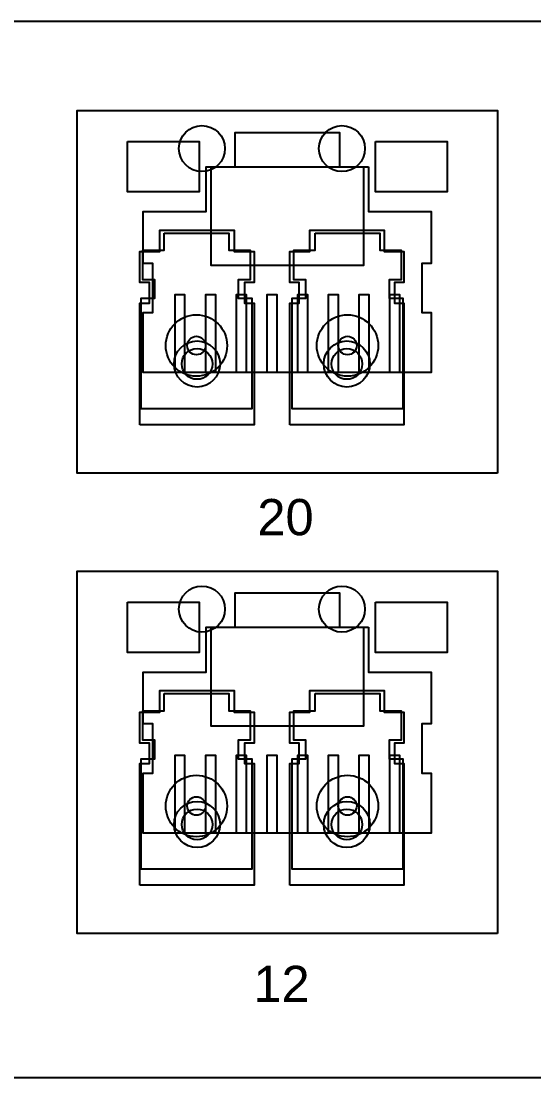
# Model space of a CAD drawing. Extents: x 1.6 to 47.5, y 0.5 to 34.6.
# Drawn here: x 32.598 to 33.434, y 10.649 to 12.369 of the extents above; entities that cross this region are included whole.
import ezdxf

# ---------------------------------------------------------------- set-up
doc = ezdxf.new("R2010")
doc.units = 0
doc.header["$MEASUREMENT"] = 0
for name, color, linetype in [('4_01__1111___16__10-100BAS', 7, 'CONTINUOUS'), ('4_02__1112___12__10-100BAS', 7, 'CONTINUOUS'), ('4_03__1113___12__10-100BAS', 7, 'CONTINUOUS'), ('4_04__1122___8__10-100BASE', 7, 'CONTINUOUS'), ('4_05__1123___8__10-100BASE', 7, 'CONTINUOUS'), ('4_06__1133___8__10-100BASE', 7, 'CONTINUOUS'), ('4_07__1142___10__10-100BAS', 7, 'CONTINUOUS'), ('4_08__1222___4__10-100BASE', 7, 'CONTINUOUS'), ('4_09__1223___4__10-100BASE', 7, 'CONTINUOUS'), ('4_10__1233___4__10-100BASE', 7, 'CONTINUOUS'), ('4_11__1333___4__10-100BASE', 7, 'CONTINUOUS'), ('4_12__2222___16__100BASE_F', 7, 'CONTINUOUS'), ('4_13__2223___12__100BASE_F', 7, 'CONTINUOUS'), ('4_14__2233___8__100BASE_FX', 7, 'CONTINUOUS'), ('4_15__2333___4__100BASE_FX', 7, 'CONTINUOUS'), ('4_16__3333___16__100BASE_L', 7, 'CONTINUOUS'), ('6_00______DWG_', 7, 'CONTINUOUS')]:
    doc.layers.add(name, color=color, linetype=linetype)
doc.styles.add('ARIAL', font='arial.ttf')

msp = doc.modelspace()

# ---------------------------------------------------------------- linework, layer by layer
at = {"layer": '4_01__1111___16__10-100BAS'}
for points in [[(32.947, 12.1316), (32.947, 12.1876), (33.117, 12.1876), (33.117, 12.1316)], [(33.164, 12.1316), (33.164, 12.0586), (33.2665, 12.0586), (33.2665, 11.9741), (33.251, 11.9741), (33.251, 11.8941), (33.2665, 11.8941), (33.2665, 11.7966), (32.7975, 11.7966), (32.7975, 11.8941), (32.813, 11.8941), (32.813, 11.9741), (32.7975, 11.9741), (32.7975, 12.0586), (32.9, 12.0586), (32.9, 12.1316), (33.164, 12.1316)], [(33.156, 12.1316), (33.156, 11.9706), (32.908, 11.9706), (32.908, 12.1316)], [(32.8491, 11.7966), (32.8491, 11.9236), (32.8648, 11.9236), (32.8648, 11.7966)], [(32.8991, 11.7966), (32.8991, 11.9236), (32.9148, 11.9236), (32.9148, 11.7966)], [(32.9491, 11.7966), (32.9491, 11.9236), (32.9648, 11.9236), (32.9648, 11.7966)], [(32.9991, 11.7966), (32.9991, 11.9236), (33.0148, 11.9236), (33.0148, 11.7966)], [(33.0491, 11.7966), (33.0491, 11.9236), (33.0648, 11.9236), (33.0648, 11.7966)], [(33.0991, 11.7966), (33.0991, 11.9236), (33.1148, 11.9236), (33.1148, 11.7966)], [(33.1491, 11.7966), (33.1491, 11.9236), (33.1648, 11.9236), (33.1648, 11.7966)], [(33.1991, 11.7966), (33.1991, 11.9236), (33.2148, 11.9236), (33.2148, 11.7966)], [(32.947, 11.3821), (32.947, 11.4381), (33.117, 11.4381), (33.117, 11.3821)], [(33.164, 11.3821), (33.164, 11.3091), (33.2665, 11.3091), (33.2665, 11.2246), (33.251, 11.2246), (33.251, 11.1446), (33.2665, 11.1446), (33.2665, 11.0471), (32.7975, 11.0471), (32.7975, 11.1446), (32.813, 11.1446), (32.813, 11.2246), (32.7975, 11.2246), (32.7975, 11.3091), (32.9, 11.3091), (32.9, 11.3821), (33.164, 11.3821)], [(33.156, 11.3821), (33.156, 11.2211), (32.908, 11.2211), (32.908, 11.3821)], [(32.8491, 11.0471), (32.8491, 11.1741), (32.8648, 11.1741), (32.8648, 11.0471)], [(32.8991, 11.0471), (32.8991, 11.1741), (32.9148, 11.1741), (32.9148, 11.0471)], [(32.9491, 11.0471), (32.9491, 11.1741), (32.9648, 11.1741), (32.9648, 11.0471)], [(32.9991, 11.0471), (32.9991, 11.1741), (33.0148, 11.1741), (33.0148, 11.0471)], [(33.0491, 11.0471), (33.0491, 11.1741), (33.0648, 11.1741), (33.0648, 11.0471)], [(33.0991, 11.0471), (33.0991, 11.1741), (33.1148, 11.1741), (33.1148, 11.0471)], [(33.1491, 11.0471), (33.1491, 11.1741), (33.1648, 11.1741), (33.1648, 11.0471)], [(33.1991, 11.0471), (33.1991, 11.1741), (33.2148, 11.1741), (33.2148, 11.0471)]]:
    msp.add_lwpolyline(points, dxfattribs=at)
for points in [[(32.7715, 12.1726), (32.8885, 12.1726), (32.8885, 12.0906), (32.7715, 12.0906)], [(33.1755, 12.1726), (33.2925, 12.1726), (33.2925, 12.0906), (33.1755, 12.0906)], [(32.7715, 11.4231), (32.8885, 11.4231), (32.8885, 11.3411), (32.7715, 11.3411)], [(33.1755, 11.4231), (33.2925, 11.4231), (33.2925, 11.3411), (33.1755, 11.3411)]]:
    msp.add_lwpolyline(points, close=True, dxfattribs=at)
at = {"layer": '4_02__1112___12__10-100BAS'}
for points in [[(32.947, 12.1316), (32.947, 12.1876), (33.117, 12.1876), (33.117, 12.1316)], [(33.164, 12.1316), (33.164, 12.0586), (33.2665, 12.0586), (33.2665, 11.9741), (33.251, 11.9741), (33.251, 11.8941), (33.2665, 11.8941), (33.2665, 11.7966), (32.7975, 11.7966), (32.7975, 11.8941), (32.813, 11.8941), (32.813, 11.9741), (32.7975, 11.9741), (32.7975, 12.0586), (32.9, 12.0586), (32.9, 12.1316), (33.164, 12.1316)], [(33.156, 12.1316), (33.156, 11.9706), (32.908, 11.9706), (32.908, 12.1316)], [(32.8491, 11.7966), (32.8491, 11.9236), (32.8648, 11.9236), (32.8648, 11.7966)], [(32.8991, 11.7966), (32.8991, 11.9236), (32.9148, 11.9236), (32.9148, 11.7966)], [(32.9491, 11.7966), (32.9491, 11.9236), (32.9648, 11.9236), (32.9648, 11.7966)], [(32.9991, 11.7966), (32.9991, 11.9236), (33.0148, 11.9236), (33.0148, 11.7966)], [(33.0491, 11.7966), (33.0491, 11.9236), (33.0648, 11.9236), (33.0648, 11.7966)], [(33.0991, 11.7966), (33.0991, 11.9236), (33.1148, 11.9236), (33.1148, 11.7966)], [(33.1491, 11.7966), (33.1491, 11.9236), (33.1648, 11.9236), (33.1648, 11.7966)], [(33.1991, 11.7966), (33.1991, 11.9236), (33.2148, 11.9236), (33.2148, 11.7966)], [(32.947, 11.3821), (32.947, 11.4381), (33.117, 11.4381), (33.117, 11.3821)], [(33.164, 11.3821), (33.164, 11.3091), (33.2665, 11.3091), (33.2665, 11.2246), (33.251, 11.2246), (33.251, 11.1446), (33.2665, 11.1446), (33.2665, 11.0471), (32.7975, 11.0471), (32.7975, 11.1446), (32.813, 11.1446), (32.813, 11.2246), (32.7975, 11.2246), (32.7975, 11.3091), (32.9, 11.3091), (32.9, 11.3821), (33.164, 11.3821)], [(33.156, 11.3821), (33.156, 11.2211), (32.908, 11.2211), (32.908, 11.3821)], [(32.8491, 11.0471), (32.8491, 11.1741), (32.8648, 11.1741), (32.8648, 11.0471)], [(32.8991, 11.0471), (32.8991, 11.1741), (32.9148, 11.1741), (32.9148, 11.0471)], [(32.9491, 11.0471), (32.9491, 11.1741), (32.9648, 11.1741), (32.9648, 11.0471)], [(32.9991, 11.0471), (32.9991, 11.1741), (33.0148, 11.1741), (33.0148, 11.0471)], [(33.0491, 11.0471), (33.0491, 11.1741), (33.0648, 11.1741), (33.0648, 11.0471)], [(33.0991, 11.0471), (33.0991, 11.1741), (33.1148, 11.1741), (33.1148, 11.0471)], [(33.1491, 11.0471), (33.1491, 11.1741), (33.1648, 11.1741), (33.1648, 11.0471)], [(33.1991, 11.0471), (33.1991, 11.1741), (33.2148, 11.1741), (33.2148, 11.0471)]]:
    msp.add_lwpolyline(points, dxfattribs=at)
for points in [[(32.7715, 12.1726), (32.8885, 12.1726), (32.8885, 12.0906), (32.7715, 12.0906)], [(33.1755, 12.1726), (33.2925, 12.1726), (33.2925, 12.0906), (33.1755, 12.0906)], [(32.7715, 11.4231), (32.8885, 11.4231), (32.8885, 11.3411), (32.7715, 11.3411)], [(33.1755, 11.4231), (33.2925, 11.4231), (33.2925, 11.3411), (33.1755, 11.3411)]]:
    msp.add_lwpolyline(points, close=True, dxfattribs=at)
at = {"layer": '4_03__1113___12__10-100BAS'}
for points in [[(32.947, 12.1316), (32.947, 12.1876), (33.117, 12.1876), (33.117, 12.1316)], [(33.164, 12.1316), (33.164, 12.0586), (33.2665, 12.0586), (33.2665, 11.9741), (33.251, 11.9741), (33.251, 11.8941), (33.2665, 11.8941), (33.2665, 11.7966), (32.7975, 11.7966), (32.7975, 11.8941), (32.813, 11.8941), (32.813, 11.9741), (32.7975, 11.9741), (32.7975, 12.0586), (32.9, 12.0586), (32.9, 12.1316), (33.164, 12.1316)], [(33.156, 12.1316), (33.156, 11.9706), (32.908, 11.9706), (32.908, 12.1316)], [(32.8491, 11.7966), (32.8491, 11.9236), (32.8648, 11.9236), (32.8648, 11.7966)], [(32.8991, 11.7966), (32.8991, 11.9236), (32.9148, 11.9236), (32.9148, 11.7966)], [(32.9491, 11.7966), (32.9491, 11.9236), (32.9648, 11.9236), (32.9648, 11.7966)], [(32.9991, 11.7966), (32.9991, 11.9236), (33.0148, 11.9236), (33.0148, 11.7966)], [(33.0491, 11.7966), (33.0491, 11.9236), (33.0648, 11.9236), (33.0648, 11.7966)], [(33.0991, 11.7966), (33.0991, 11.9236), (33.1148, 11.9236), (33.1148, 11.7966)], [(33.1491, 11.7966), (33.1491, 11.9236), (33.1648, 11.9236), (33.1648, 11.7966)], [(33.1991, 11.7966), (33.1991, 11.9236), (33.2148, 11.9236), (33.2148, 11.7966)], [(32.947, 11.3821), (32.947, 11.4381), (33.117, 11.4381), (33.117, 11.3821)], [(33.164, 11.3821), (33.164, 11.3091), (33.2665, 11.3091), (33.2665, 11.2246), (33.251, 11.2246), (33.251, 11.1446), (33.2665, 11.1446), (33.2665, 11.0471), (32.7975, 11.0471), (32.7975, 11.1446), (32.813, 11.1446), (32.813, 11.2246), (32.7975, 11.2246), (32.7975, 11.3091), (32.9, 11.3091), (32.9, 11.3821), (33.164, 11.3821)], [(33.156, 11.3821), (33.156, 11.2211), (32.908, 11.2211), (32.908, 11.3821)], [(32.8491, 11.0471), (32.8491, 11.1741), (32.8648, 11.1741), (32.8648, 11.0471)], [(32.8991, 11.0471), (32.8991, 11.1741), (32.9148, 11.1741), (32.9148, 11.0471)], [(32.9491, 11.0471), (32.9491, 11.1741), (32.9648, 11.1741), (32.9648, 11.0471)], [(32.9991, 11.0471), (32.9991, 11.1741), (33.0148, 11.1741), (33.0148, 11.0471)], [(33.0491, 11.0471), (33.0491, 11.1741), (33.0648, 11.1741), (33.0648, 11.0471)], [(33.0991, 11.0471), (33.0991, 11.1741), (33.1148, 11.1741), (33.1148, 11.0471)], [(33.1491, 11.0471), (33.1491, 11.1741), (33.1648, 11.1741), (33.1648, 11.0471)], [(33.1991, 11.0471), (33.1991, 11.1741), (33.2148, 11.1741), (33.2148, 11.0471)]]:
    msp.add_lwpolyline(points, dxfattribs=at)
for points in [[(32.7715, 12.1726), (32.8885, 12.1726), (32.8885, 12.0906), (32.7715, 12.0906)], [(33.1755, 12.1726), (33.2925, 12.1726), (33.2925, 12.0906), (33.1755, 12.0906)], [(32.7715, 11.4231), (32.8885, 11.4231), (32.8885, 11.3411), (32.7715, 11.3411)], [(33.1755, 11.4231), (33.2925, 11.4231), (33.2925, 11.3411), (33.1755, 11.3411)]]:
    msp.add_lwpolyline(points, close=True, dxfattribs=at)
at = {"layer": '4_04__1122___8__10-100BASE'}
for points in [[(32.8315, 12.0236), (32.9365, 12.0236), (32.9365, 11.9956), (32.9715, 11.9956), (32.9715, 11.9476), (32.952, 11.9476), (32.952, 11.9176), (32.974, 11.9176), (32.974, 11.7376), (32.794, 11.7376), (32.794, 11.9176), (32.816, 11.9176), (32.816, 11.9476), (32.7965, 11.9476), (32.7965, 11.9956), (32.8315, 11.9956)], [(33.0775, 12.0236), (33.1825, 12.0236), (33.1825, 11.9956), (33.2175, 11.9956), (33.2175, 11.9476), (33.198, 11.9476), (33.198, 11.9176), (33.22, 11.9176), (33.22, 11.7376), (33.04, 11.7376), (33.04, 11.9176), (33.062, 11.9176), (33.062, 11.9476), (33.0425, 11.9476), (33.0425, 11.9956), (33.0775, 11.9956)], [(32.7715, 11.4231), (32.8885, 11.4231), (32.8885, 11.3411), (32.7715, 11.3411)], [(33.1755, 11.4231), (33.2925, 11.4231), (33.2925, 11.3411), (33.1755, 11.3411)]]:
    msp.add_lwpolyline(points, close=True, dxfattribs=at)
for points in [[(32.947, 11.3821), (32.947, 11.4381), (33.117, 11.4381), (33.117, 11.3821)], [(33.164, 11.3821), (33.164, 11.3091), (33.2665, 11.3091), (33.2665, 11.2246), (33.251, 11.2246), (33.251, 11.1446), (33.2665, 11.1446), (33.2665, 11.0471), (32.7975, 11.0471), (32.7975, 11.1446), (32.813, 11.1446), (32.813, 11.2246), (32.7975, 11.2246), (32.7975, 11.3091), (32.9, 11.3091), (32.9, 11.3821), (33.164, 11.3821)], [(33.156, 11.3821), (33.156, 11.2211), (32.908, 11.2211), (32.908, 11.3821)], [(32.8491, 11.0471), (32.8491, 11.1741), (32.8648, 11.1741), (32.8648, 11.0471)], [(32.8991, 11.0471), (32.8991, 11.1741), (32.9148, 11.1741), (32.9148, 11.0471)], [(32.9491, 11.0471), (32.9491, 11.1741), (32.9648, 11.1741), (32.9648, 11.0471)], [(32.9991, 11.0471), (32.9991, 11.1741), (33.0148, 11.1741), (33.0148, 11.0471)], [(33.0491, 11.0471), (33.0491, 11.1741), (33.0648, 11.1741), (33.0648, 11.0471)], [(33.0991, 11.0471), (33.0991, 11.1741), (33.1148, 11.1741), (33.1148, 11.0471)], [(33.1491, 11.0471), (33.1491, 11.1741), (33.1648, 11.1741), (33.1648, 11.0471)], [(33.1991, 11.0471), (33.1991, 11.1741), (33.2148, 11.1741), (33.2148, 11.0471)]]:
    msp.add_lwpolyline(points, dxfattribs=at)
for centre, radius in [((32.893, 12.1611), 0.0375), ((33.121, 12.1611), 0.0375), ((32.884, 11.8406), 0.05), ((33.13, 11.8406), 0.05), ((32.884, 11.8406), 0.015), ((33.13, 11.8406), 0.015)]:
    msp.add_circle(centre, radius, dxfattribs=at)
at = {"layer": '4_05__1123___8__10-100BASE'}
for points in [[(32.8315, 12.0236), (32.9365, 12.0236), (32.9365, 11.9956), (32.9715, 11.9956), (32.9715, 11.9476), (32.952, 11.9476), (32.952, 11.9176), (32.974, 11.9176), (32.974, 11.7376), (32.794, 11.7376), (32.794, 11.9176), (32.816, 11.9176), (32.816, 11.9476), (32.7965, 11.9476), (32.7965, 11.9956), (32.8315, 11.9956)], [(33.0775, 12.0236), (33.1825, 12.0236), (33.1825, 11.9956), (33.2175, 11.9956), (33.2175, 11.9476), (33.198, 11.9476), (33.198, 11.9176), (33.22, 11.9176), (33.22, 11.7376), (33.04, 11.7376), (33.04, 11.9176), (33.062, 11.9176), (33.062, 11.9476), (33.0425, 11.9476), (33.0425, 11.9956), (33.0775, 11.9956)], [(32.7715, 11.4231), (32.8885, 11.4231), (32.8885, 11.3411), (32.7715, 11.3411)], [(33.1755, 11.4231), (33.2925, 11.4231), (33.2925, 11.3411), (33.1755, 11.3411)]]:
    msp.add_lwpolyline(points, close=True, dxfattribs=at)
for points in [[(32.947, 11.3821), (32.947, 11.4381), (33.117, 11.4381), (33.117, 11.3821)], [(33.164, 11.3821), (33.164, 11.3091), (33.2665, 11.3091), (33.2665, 11.2246), (33.251, 11.2246), (33.251, 11.1446), (33.2665, 11.1446), (33.2665, 11.0471), (32.7975, 11.0471), (32.7975, 11.1446), (32.813, 11.1446), (32.813, 11.2246), (32.7975, 11.2246), (32.7975, 11.3091), (32.9, 11.3091), (32.9, 11.3821), (33.164, 11.3821)], [(33.156, 11.3821), (33.156, 11.2211), (32.908, 11.2211), (32.908, 11.3821)], [(32.8491, 11.0471), (32.8491, 11.1741), (32.8648, 11.1741), (32.8648, 11.0471)], [(32.8991, 11.0471), (32.8991, 11.1741), (32.9148, 11.1741), (32.9148, 11.0471)], [(32.9491, 11.0471), (32.9491, 11.1741), (32.9648, 11.1741), (32.9648, 11.0471)], [(32.9991, 11.0471), (32.9991, 11.1741), (33.0148, 11.1741), (33.0148, 11.0471)], [(33.0491, 11.0471), (33.0491, 11.1741), (33.0648, 11.1741), (33.0648, 11.0471)], [(33.0991, 11.0471), (33.0991, 11.1741), (33.1148, 11.1741), (33.1148, 11.0471)], [(33.1491, 11.0471), (33.1491, 11.1741), (33.1648, 11.1741), (33.1648, 11.0471)], [(33.1991, 11.0471), (33.1991, 11.1741), (33.2148, 11.1741), (33.2148, 11.0471)]]:
    msp.add_lwpolyline(points, dxfattribs=at)
for centre, radius in [((32.893, 12.1611), 0.0375), ((33.121, 12.1611), 0.0375), ((32.884, 11.8406), 0.05), ((33.13, 11.8406), 0.05), ((32.884, 11.8406), 0.015), ((33.13, 11.8406), 0.015)]:
    msp.add_circle(centre, radius, dxfattribs=at)
at = {"layer": '4_06__1133___8__10-100BASE'}
for points in [[(32.792, 11.7116), (32.792, 11.9096), (32.8075, 11.9096), (32.8075, 11.9431), (32.792, 11.9431), (32.792, 11.9936), (32.8245, 11.9936), (32.8245, 12.0286), (32.9455, 12.0286), (32.9455, 11.9936), (32.978, 11.9936), (32.978, 11.9431), (32.9625, 11.9431), (32.9625, 11.9096), (32.978, 11.9096), (32.978, 11.7116)], [(33.036, 11.7116), (33.036, 11.9096), (33.0515, 11.9096), (33.0515, 11.9431), (33.036, 11.9431), (33.036, 11.9936), (33.0685, 11.9936), (33.0685, 12.0286), (33.1895, 12.0286), (33.1895, 11.9936), (33.222, 11.9936), (33.222, 11.9431), (33.2065, 11.9431), (33.2065, 11.9096), (33.222, 11.9096), (33.222, 11.7116)], [(32.7715, 11.4231), (32.8885, 11.4231), (32.8885, 11.3411), (32.7715, 11.3411)], [(33.1755, 11.4231), (33.2925, 11.4231), (33.2925, 11.3411), (33.1755, 11.3411)]]:
    msp.add_lwpolyline(points, close=True, dxfattribs=at)
for points in [[(32.947, 11.3821), (32.947, 11.4381), (33.117, 11.4381), (33.117, 11.3821)], [(33.164, 11.3821), (33.164, 11.3091), (33.2665, 11.3091), (33.2665, 11.2246), (33.251, 11.2246), (33.251, 11.1446), (33.2665, 11.1446), (33.2665, 11.0471), (32.7975, 11.0471), (32.7975, 11.1446), (32.813, 11.1446), (32.813, 11.2246), (32.7975, 11.2246), (32.7975, 11.3091), (32.9, 11.3091), (32.9, 11.3821), (33.164, 11.3821)], [(33.156, 11.3821), (33.156, 11.2211), (32.908, 11.2211), (32.908, 11.3821)], [(32.8491, 11.0471), (32.8491, 11.1741), (32.8648, 11.1741), (32.8648, 11.0471)], [(32.8991, 11.0471), (32.8991, 11.1741), (32.9148, 11.1741), (32.9148, 11.0471)], [(32.9491, 11.0471), (32.9491, 11.1741), (32.9648, 11.1741), (32.9648, 11.0471)], [(32.9991, 11.0471), (32.9991, 11.1741), (33.0148, 11.1741), (33.0148, 11.0471)], [(33.0491, 11.0471), (33.0491, 11.1741), (33.0648, 11.1741), (33.0648, 11.0471)], [(33.0991, 11.0471), (33.0991, 11.1741), (33.1148, 11.1741), (33.1148, 11.0471)], [(33.1491, 11.0471), (33.1491, 11.1741), (33.1648, 11.1741), (33.1648, 11.0471)], [(33.1991, 11.0471), (33.1991, 11.1741), (33.2148, 11.1741), (33.2148, 11.0471)]]:
    msp.add_lwpolyline(points, dxfattribs=at)
for centre, radius in [((32.893, 12.1611), 0.0375), ((33.121, 12.1611), 0.0375), ((32.885, 11.8106), 0.0375), ((32.885, 11.8106), 0.025), ((33.129, 11.8106), 0.0375), ((33.129, 11.8106), 0.025)]:
    msp.add_circle(centre, radius, dxfattribs=at)
at = {"layer": '4_07__1142___10__10-100BAS'}
for points in [[(32.8315, 12.0236), (32.9365, 12.0236), (32.9365, 11.9956), (32.9715, 11.9956), (32.9715, 11.9476), (32.952, 11.9476), (32.952, 11.9176), (32.974, 11.9176), (32.974, 11.7376), (32.794, 11.7376), (32.794, 11.9176), (32.816, 11.9176), (32.816, 11.9476), (32.7965, 11.9476), (32.7965, 11.9956), (32.8315, 11.9956)], [(33.0775, 12.0236), (33.1825, 12.0236), (33.1825, 11.9956), (33.2175, 11.9956), (33.2175, 11.9476), (33.198, 11.9476), (33.198, 11.9176), (33.22, 11.9176), (33.22, 11.7376), (33.04, 11.7376), (33.04, 11.9176), (33.062, 11.9176), (33.062, 11.9476), (33.0425, 11.9476), (33.0425, 11.9956), (33.0775, 11.9956)], [(32.7715, 11.4231), (32.8885, 11.4231), (32.8885, 11.3411), (32.7715, 11.3411)], [(33.1755, 11.4231), (33.2925, 11.4231), (33.2925, 11.3411), (33.1755, 11.3411)]]:
    msp.add_lwpolyline(points, close=True, dxfattribs=at)
for points in [[(32.947, 11.3821), (32.947, 11.4381), (33.117, 11.4381), (33.117, 11.3821)], [(33.164, 11.3821), (33.164, 11.3091), (33.2665, 11.3091), (33.2665, 11.2246), (33.251, 11.2246), (33.251, 11.1446), (33.2665, 11.1446), (33.2665, 11.0471), (32.7975, 11.0471), (32.7975, 11.1446), (32.813, 11.1446), (32.813, 11.2246), (32.7975, 11.2246), (32.7975, 11.3091), (32.9, 11.3091), (32.9, 11.3821), (33.164, 11.3821)], [(33.156, 11.3821), (33.156, 11.2211), (32.908, 11.2211), (32.908, 11.3821)], [(32.8491, 11.0471), (32.8491, 11.1741), (32.8648, 11.1741), (32.8648, 11.0471)], [(32.8991, 11.0471), (32.8991, 11.1741), (32.9148, 11.1741), (32.9148, 11.0471)], [(32.9491, 11.0471), (32.9491, 11.1741), (32.9648, 11.1741), (32.9648, 11.0471)], [(32.9991, 11.0471), (32.9991, 11.1741), (33.0148, 11.1741), (33.0148, 11.0471)], [(33.0491, 11.0471), (33.0491, 11.1741), (33.0648, 11.1741), (33.0648, 11.0471)], [(33.0991, 11.0471), (33.0991, 11.1741), (33.1148, 11.1741), (33.1148, 11.0471)], [(33.1491, 11.0471), (33.1491, 11.1741), (33.1648, 11.1741), (33.1648, 11.0471)], [(33.1991, 11.0471), (33.1991, 11.1741), (33.2148, 11.1741), (33.2148, 11.0471)]]:
    msp.add_lwpolyline(points, dxfattribs=at)
for centre, radius in [((32.893, 12.1611), 0.0375), ((33.121, 12.1611), 0.0375), ((32.884, 11.8406), 0.05), ((33.13, 11.8406), 0.05), ((32.884, 11.8406), 0.015), ((33.13, 11.8406), 0.015)]:
    msp.add_circle(centre, radius, dxfattribs=at)
at = {"layer": '4_08__1222___4__10-100BASE'}
for points in [[(32.8315, 12.0236), (32.9365, 12.0236), (32.9365, 11.9956), (32.9715, 11.9956), (32.9715, 11.9476), (32.952, 11.9476), (32.952, 11.9176), (32.974, 11.9176), (32.974, 11.7376), (32.794, 11.7376), (32.794, 11.9176), (32.816, 11.9176), (32.816, 11.9476), (32.7965, 11.9476), (32.7965, 11.9956), (32.8315, 11.9956)], [(33.0775, 12.0236), (33.1825, 12.0236), (33.1825, 11.9956), (33.2175, 11.9956), (33.2175, 11.9476), (33.198, 11.9476), (33.198, 11.9176), (33.22, 11.9176), (33.22, 11.7376), (33.04, 11.7376), (33.04, 11.9176), (33.062, 11.9176), (33.062, 11.9476), (33.0425, 11.9476), (33.0425, 11.9956), (33.0775, 11.9956)], [(32.7715, 11.4231), (32.8885, 11.4231), (32.8885, 11.3411), (32.7715, 11.3411)], [(33.1755, 11.4231), (33.2925, 11.4231), (33.2925, 11.3411), (33.1755, 11.3411)]]:
    msp.add_lwpolyline(points, close=True, dxfattribs=at)
for points in [[(32.947, 11.3821), (32.947, 11.4381), (33.117, 11.4381), (33.117, 11.3821)], [(33.164, 11.3821), (33.164, 11.3091), (33.2665, 11.3091), (33.2665, 11.2246), (33.251, 11.2246), (33.251, 11.1446), (33.2665, 11.1446), (33.2665, 11.0471), (32.7975, 11.0471), (32.7975, 11.1446), (32.813, 11.1446), (32.813, 11.2246), (32.7975, 11.2246), (32.7975, 11.3091), (32.9, 11.3091), (32.9, 11.3821), (33.164, 11.3821)], [(33.156, 11.3821), (33.156, 11.2211), (32.908, 11.2211), (32.908, 11.3821)], [(32.8491, 11.0471), (32.8491, 11.1741), (32.8648, 11.1741), (32.8648, 11.0471)], [(32.8991, 11.0471), (32.8991, 11.1741), (32.9148, 11.1741), (32.9148, 11.0471)], [(32.9491, 11.0471), (32.9491, 11.1741), (32.9648, 11.1741), (32.9648, 11.0471)], [(32.9991, 11.0471), (32.9991, 11.1741), (33.0148, 11.1741), (33.0148, 11.0471)], [(33.0491, 11.0471), (33.0491, 11.1741), (33.0648, 11.1741), (33.0648, 11.0471)], [(33.0991, 11.0471), (33.0991, 11.1741), (33.1148, 11.1741), (33.1148, 11.0471)], [(33.1491, 11.0471), (33.1491, 11.1741), (33.1648, 11.1741), (33.1648, 11.0471)], [(33.1991, 11.0471), (33.1991, 11.1741), (33.2148, 11.1741), (33.2148, 11.0471)]]:
    msp.add_lwpolyline(points, dxfattribs=at)
for centre, radius in [((32.893, 12.1611), 0.0375), ((33.121, 12.1611), 0.0375), ((32.884, 11.8406), 0.05), ((33.13, 11.8406), 0.05), ((32.884, 11.8406), 0.015), ((33.13, 11.8406), 0.015)]:
    msp.add_circle(centre, radius, dxfattribs=at)
at = {"layer": '4_09__1223___4__10-100BASE'}
for points in [[(32.8315, 12.0236), (32.9365, 12.0236), (32.9365, 11.9956), (32.9715, 11.9956), (32.9715, 11.9476), (32.952, 11.9476), (32.952, 11.9176), (32.974, 11.9176), (32.974, 11.7376), (32.794, 11.7376), (32.794, 11.9176), (32.816, 11.9176), (32.816, 11.9476), (32.7965, 11.9476), (32.7965, 11.9956), (32.8315, 11.9956)], [(33.0775, 12.0236), (33.1825, 12.0236), (33.1825, 11.9956), (33.2175, 11.9956), (33.2175, 11.9476), (33.198, 11.9476), (33.198, 11.9176), (33.22, 11.9176), (33.22, 11.7376), (33.04, 11.7376), (33.04, 11.9176), (33.062, 11.9176), (33.062, 11.9476), (33.0425, 11.9476), (33.0425, 11.9956), (33.0775, 11.9956)], [(32.7715, 11.4231), (32.8885, 11.4231), (32.8885, 11.3411), (32.7715, 11.3411)], [(33.1755, 11.4231), (33.2925, 11.4231), (33.2925, 11.3411), (33.1755, 11.3411)]]:
    msp.add_lwpolyline(points, close=True, dxfattribs=at)
for points in [[(32.947, 11.3821), (32.947, 11.4381), (33.117, 11.4381), (33.117, 11.3821)], [(33.164, 11.3821), (33.164, 11.3091), (33.2665, 11.3091), (33.2665, 11.2246), (33.251, 11.2246), (33.251, 11.1446), (33.2665, 11.1446), (33.2665, 11.0471), (32.7975, 11.0471), (32.7975, 11.1446), (32.813, 11.1446), (32.813, 11.2246), (32.7975, 11.2246), (32.7975, 11.3091), (32.9, 11.3091), (32.9, 11.3821), (33.164, 11.3821)], [(33.156, 11.3821), (33.156, 11.2211), (32.908, 11.2211), (32.908, 11.3821)], [(32.8491, 11.0471), (32.8491, 11.1741), (32.8648, 11.1741), (32.8648, 11.0471)], [(32.8991, 11.0471), (32.8991, 11.1741), (32.9148, 11.1741), (32.9148, 11.0471)], [(32.9491, 11.0471), (32.9491, 11.1741), (32.9648, 11.1741), (32.9648, 11.0471)], [(32.9991, 11.0471), (32.9991, 11.1741), (33.0148, 11.1741), (33.0148, 11.0471)], [(33.0491, 11.0471), (33.0491, 11.1741), (33.0648, 11.1741), (33.0648, 11.0471)], [(33.0991, 11.0471), (33.0991, 11.1741), (33.1148, 11.1741), (33.1148, 11.0471)], [(33.1491, 11.0471), (33.1491, 11.1741), (33.1648, 11.1741), (33.1648, 11.0471)], [(33.1991, 11.0471), (33.1991, 11.1741), (33.2148, 11.1741), (33.2148, 11.0471)]]:
    msp.add_lwpolyline(points, dxfattribs=at)
for centre, radius in [((32.893, 12.1611), 0.0375), ((33.121, 12.1611), 0.0375), ((32.884, 11.8406), 0.05), ((33.13, 11.8406), 0.05), ((32.884, 11.8406), 0.015), ((33.13, 11.8406), 0.015)]:
    msp.add_circle(centre, radius, dxfattribs=at)
at = {"layer": '4_10__1233___4__10-100BASE'}
for points in [[(32.792, 11.7116), (32.792, 11.9096), (32.8075, 11.9096), (32.8075, 11.9431), (32.792, 11.9431), (32.792, 11.9936), (32.8245, 11.9936), (32.8245, 12.0286), (32.9455, 12.0286), (32.9455, 11.9936), (32.978, 11.9936), (32.978, 11.9431), (32.9625, 11.9431), (32.9625, 11.9096), (32.978, 11.9096), (32.978, 11.7116)], [(33.036, 11.7116), (33.036, 11.9096), (33.0515, 11.9096), (33.0515, 11.9431), (33.036, 11.9431), (33.036, 11.9936), (33.0685, 11.9936), (33.0685, 12.0286), (33.1895, 12.0286), (33.1895, 11.9936), (33.222, 11.9936), (33.222, 11.9431), (33.2065, 11.9431), (33.2065, 11.9096), (33.222, 11.9096), (33.222, 11.7116)], [(32.7715, 11.4231), (32.8885, 11.4231), (32.8885, 11.3411), (32.7715, 11.3411)], [(33.1755, 11.4231), (33.2925, 11.4231), (33.2925, 11.3411), (33.1755, 11.3411)]]:
    msp.add_lwpolyline(points, close=True, dxfattribs=at)
for points in [[(32.947, 11.3821), (32.947, 11.4381), (33.117, 11.4381), (33.117, 11.3821)], [(33.164, 11.3821), (33.164, 11.3091), (33.2665, 11.3091), (33.2665, 11.2246), (33.251, 11.2246), (33.251, 11.1446), (33.2665, 11.1446), (33.2665, 11.0471), (32.7975, 11.0471), (32.7975, 11.1446), (32.813, 11.1446), (32.813, 11.2246), (32.7975, 11.2246), (32.7975, 11.3091), (32.9, 11.3091), (32.9, 11.3821), (33.164, 11.3821)], [(33.156, 11.3821), (33.156, 11.2211), (32.908, 11.2211), (32.908, 11.3821)], [(32.8491, 11.0471), (32.8491, 11.1741), (32.8648, 11.1741), (32.8648, 11.0471)], [(32.8991, 11.0471), (32.8991, 11.1741), (32.9148, 11.1741), (32.9148, 11.0471)], [(32.9491, 11.0471), (32.9491, 11.1741), (32.9648, 11.1741), (32.9648, 11.0471)], [(32.9991, 11.0471), (32.9991, 11.1741), (33.0148, 11.1741), (33.0148, 11.0471)], [(33.0491, 11.0471), (33.0491, 11.1741), (33.0648, 11.1741), (33.0648, 11.0471)], [(33.0991, 11.0471), (33.0991, 11.1741), (33.1148, 11.1741), (33.1148, 11.0471)], [(33.1491, 11.0471), (33.1491, 11.1741), (33.1648, 11.1741), (33.1648, 11.0471)], [(33.1991, 11.0471), (33.1991, 11.1741), (33.2148, 11.1741), (33.2148, 11.0471)]]:
    msp.add_lwpolyline(points, dxfattribs=at)
for centre, radius in [((32.893, 12.1611), 0.0375), ((33.121, 12.1611), 0.0375), ((32.885, 11.8106), 0.0375), ((32.885, 11.8106), 0.025), ((33.129, 11.8106), 0.0375), ((33.129, 11.8106), 0.025)]:
    msp.add_circle(centre, radius, dxfattribs=at)
at = {"layer": '4_11__1333___4__10-100BASE'}
for points in [[(32.792, 11.7116), (32.792, 11.9096), (32.8075, 11.9096), (32.8075, 11.9431), (32.792, 11.9431), (32.792, 11.9936), (32.8245, 11.9936), (32.8245, 12.0286), (32.9455, 12.0286), (32.9455, 11.9936), (32.978, 11.9936), (32.978, 11.9431), (32.9625, 11.9431), (32.9625, 11.9096), (32.978, 11.9096), (32.978, 11.7116)], [(33.036, 11.7116), (33.036, 11.9096), (33.0515, 11.9096), (33.0515, 11.9431), (33.036, 11.9431), (33.036, 11.9936), (33.0685, 11.9936), (33.0685, 12.0286), (33.1895, 12.0286), (33.1895, 11.9936), (33.222, 11.9936), (33.222, 11.9431), (33.2065, 11.9431), (33.2065, 11.9096), (33.222, 11.9096), (33.222, 11.7116)], [(32.7715, 11.4231), (32.8885, 11.4231), (32.8885, 11.3411), (32.7715, 11.3411)], [(33.1755, 11.4231), (33.2925, 11.4231), (33.2925, 11.3411), (33.1755, 11.3411)]]:
    msp.add_lwpolyline(points, close=True, dxfattribs=at)
for points in [[(32.947, 11.3821), (32.947, 11.4381), (33.117, 11.4381), (33.117, 11.3821)], [(33.164, 11.3821), (33.164, 11.3091), (33.2665, 11.3091), (33.2665, 11.2246), (33.251, 11.2246), (33.251, 11.1446), (33.2665, 11.1446), (33.2665, 11.0471), (32.7975, 11.0471), (32.7975, 11.1446), (32.813, 11.1446), (32.813, 11.2246), (32.7975, 11.2246), (32.7975, 11.3091), (32.9, 11.3091), (32.9, 11.3821), (33.164, 11.3821)], [(33.156, 11.3821), (33.156, 11.2211), (32.908, 11.2211), (32.908, 11.3821)], [(32.8491, 11.0471), (32.8491, 11.1741), (32.8648, 11.1741), (32.8648, 11.0471)], [(32.8991, 11.0471), (32.8991, 11.1741), (32.9148, 11.1741), (32.9148, 11.0471)], [(32.9491, 11.0471), (32.9491, 11.1741), (32.9648, 11.1741), (32.9648, 11.0471)], [(32.9991, 11.0471), (32.9991, 11.1741), (33.0148, 11.1741), (33.0148, 11.0471)], [(33.0491, 11.0471), (33.0491, 11.1741), (33.0648, 11.1741), (33.0648, 11.0471)], [(33.0991, 11.0471), (33.0991, 11.1741), (33.1148, 11.1741), (33.1148, 11.0471)], [(33.1491, 11.0471), (33.1491, 11.1741), (33.1648, 11.1741), (33.1648, 11.0471)], [(33.1991, 11.0471), (33.1991, 11.1741), (33.2148, 11.1741), (33.2148, 11.0471)]]:
    msp.add_lwpolyline(points, dxfattribs=at)
for centre, radius in [((32.893, 12.1611), 0.0375), ((33.121, 12.1611), 0.0375), ((32.885, 11.8106), 0.0375), ((32.885, 11.8106), 0.025), ((33.129, 11.8106), 0.0375), ((33.129, 11.8106), 0.025)]:
    msp.add_circle(centre, radius, dxfattribs=at)
at = {"layer": '4_12__2222___16__100BASE_F'}
for points in [[(32.8315, 12.0236), (32.9365, 12.0236), (32.9365, 11.9956), (32.9715, 11.9956), (32.9715, 11.9476), (32.952, 11.9476), (32.952, 11.9176), (32.974, 11.9176), (32.974, 11.7376), (32.794, 11.7376), (32.794, 11.9176), (32.816, 11.9176), (32.816, 11.9476), (32.7965, 11.9476), (32.7965, 11.9956), (32.8315, 11.9956)], [(33.0775, 12.0236), (33.1825, 12.0236), (33.1825, 11.9956), (33.2175, 11.9956), (33.2175, 11.9476), (33.198, 11.9476), (33.198, 11.9176), (33.22, 11.9176), (33.22, 11.7376), (33.04, 11.7376), (33.04, 11.9176), (33.062, 11.9176), (33.062, 11.9476), (33.0425, 11.9476), (33.0425, 11.9956), (33.0775, 11.9956)], [(32.8315, 11.2741), (32.9365, 11.2741), (32.9365, 11.2461), (32.9715, 11.2461), (32.9715, 11.1981), (32.952, 11.1981), (32.952, 11.1681), (32.974, 11.1681), (32.974, 10.9881), (32.794, 10.9881), (32.794, 11.1681), (32.816, 11.1681), (32.816, 11.1981), (32.7965, 11.1981), (32.7965, 11.2461), (32.8315, 11.2461)], [(33.0775, 11.2741), (33.1825, 11.2741), (33.1825, 11.2461), (33.2175, 11.2461), (33.2175, 11.1981), (33.198, 11.1981), (33.198, 11.1681), (33.22, 11.1681), (33.22, 10.9881), (33.04, 10.9881), (33.04, 11.1681), (33.062, 11.1681), (33.062, 11.1981), (33.0425, 11.1981), (33.0425, 11.2461), (33.0775, 11.2461)]]:
    msp.add_lwpolyline(points, close=True, dxfattribs=at)
for centre, radius in [((32.893, 12.1611), 0.0375), ((33.121, 12.1611), 0.0375), ((32.884, 11.8406), 0.05), ((33.13, 11.8406), 0.05), ((32.884, 11.8406), 0.015), ((33.13, 11.8406), 0.015), ((32.893, 11.4116), 0.0375), ((33.121, 11.4116), 0.0375), ((32.884, 11.0911), 0.05), ((33.13, 11.0911), 0.05), ((32.884, 11.0911), 0.015), ((33.13, 11.0911), 0.015)]:
    msp.add_circle(centre, radius, dxfattribs=at)
at = {"layer": '4_13__2223___12__100BASE_F'}
for points in [[(32.8315, 12.0236), (32.9365, 12.0236), (32.9365, 11.9956), (32.9715, 11.9956), (32.9715, 11.9476), (32.952, 11.9476), (32.952, 11.9176), (32.974, 11.9176), (32.974, 11.7376), (32.794, 11.7376), (32.794, 11.9176), (32.816, 11.9176), (32.816, 11.9476), (32.7965, 11.9476), (32.7965, 11.9956), (32.8315, 11.9956)], [(33.0775, 12.0236), (33.1825, 12.0236), (33.1825, 11.9956), (33.2175, 11.9956), (33.2175, 11.9476), (33.198, 11.9476), (33.198, 11.9176), (33.22, 11.9176), (33.22, 11.7376), (33.04, 11.7376), (33.04, 11.9176), (33.062, 11.9176), (33.062, 11.9476), (33.0425, 11.9476), (33.0425, 11.9956), (33.0775, 11.9956)], [(32.8315, 11.2741), (32.9365, 11.2741), (32.9365, 11.2461), (32.9715, 11.2461), (32.9715, 11.1981), (32.952, 11.1981), (32.952, 11.1681), (32.974, 11.1681), (32.974, 10.9881), (32.794, 10.9881), (32.794, 11.1681), (32.816, 11.1681), (32.816, 11.1981), (32.7965, 11.1981), (32.7965, 11.2461), (32.8315, 11.2461)], [(33.0775, 11.2741), (33.1825, 11.2741), (33.1825, 11.2461), (33.2175, 11.2461), (33.2175, 11.1981), (33.198, 11.1981), (33.198, 11.1681), (33.22, 11.1681), (33.22, 10.9881), (33.04, 10.9881), (33.04, 11.1681), (33.062, 11.1681), (33.062, 11.1981), (33.0425, 11.1981), (33.0425, 11.2461), (33.0775, 11.2461)]]:
    msp.add_lwpolyline(points, close=True, dxfattribs=at)
for centre, radius in [((32.893, 12.1611), 0.0375), ((33.121, 12.1611), 0.0375), ((32.884, 11.8406), 0.05), ((33.13, 11.8406), 0.05), ((32.884, 11.8406), 0.015), ((33.13, 11.8406), 0.015), ((32.893, 11.4116), 0.0375), ((33.121, 11.4116), 0.0375), ((32.884, 11.0911), 0.05), ((33.13, 11.0911), 0.05), ((32.884, 11.0911), 0.015), ((33.13, 11.0911), 0.015)]:
    msp.add_circle(centre, radius, dxfattribs=at)
at = {"layer": '4_14__2233___8__100BASE_FX'}
for points in [[(32.792, 11.7116), (32.792, 11.9096), (32.8075, 11.9096), (32.8075, 11.9431), (32.792, 11.9431), (32.792, 11.9936), (32.8245, 11.9936), (32.8245, 12.0286), (32.9455, 12.0286), (32.9455, 11.9936), (32.978, 11.9936), (32.978, 11.9431), (32.9625, 11.9431), (32.9625, 11.9096), (32.978, 11.9096), (32.978, 11.7116)], [(33.036, 11.7116), (33.036, 11.9096), (33.0515, 11.9096), (33.0515, 11.9431), (33.036, 11.9431), (33.036, 11.9936), (33.0685, 11.9936), (33.0685, 12.0286), (33.1895, 12.0286), (33.1895, 11.9936), (33.222, 11.9936), (33.222, 11.9431), (33.2065, 11.9431), (33.2065, 11.9096), (33.222, 11.9096), (33.222, 11.7116)], [(32.8315, 11.2741), (32.9365, 11.2741), (32.9365, 11.2461), (32.9715, 11.2461), (32.9715, 11.1981), (32.952, 11.1981), (32.952, 11.1681), (32.974, 11.1681), (32.974, 10.9881), (32.794, 10.9881), (32.794, 11.1681), (32.816, 11.1681), (32.816, 11.1981), (32.7965, 11.1981), (32.7965, 11.2461), (32.8315, 11.2461)], [(33.0775, 11.2741), (33.1825, 11.2741), (33.1825, 11.2461), (33.2175, 11.2461), (33.2175, 11.1981), (33.198, 11.1981), (33.198, 11.1681), (33.22, 11.1681), (33.22, 10.9881), (33.04, 10.9881), (33.04, 11.1681), (33.062, 11.1681), (33.062, 11.1981), (33.0425, 11.1981), (33.0425, 11.2461), (33.0775, 11.2461)]]:
    msp.add_lwpolyline(points, close=True, dxfattribs=at)
for centre, radius in [((32.893, 12.1611), 0.0375), ((33.121, 12.1611), 0.0375), ((32.885, 11.8106), 0.0375), ((32.885, 11.8106), 0.025), ((33.129, 11.8106), 0.0375), ((33.129, 11.8106), 0.025), ((32.893, 11.4116), 0.0375), ((33.121, 11.4116), 0.0375), ((32.884, 11.0911), 0.05), ((33.13, 11.0911), 0.05), ((32.884, 11.0911), 0.015), ((33.13, 11.0911), 0.015)]:
    msp.add_circle(centre, radius, dxfattribs=at)
at = {"layer": '4_15__2333___4__100BASE_FX'}
for points in [[(32.792, 11.7116), (32.792, 11.9096), (32.8075, 11.9096), (32.8075, 11.9431), (32.792, 11.9431), (32.792, 11.9936), (32.8245, 11.9936), (32.8245, 12.0286), (32.9455, 12.0286), (32.9455, 11.9936), (32.978, 11.9936), (32.978, 11.9431), (32.9625, 11.9431), (32.9625, 11.9096), (32.978, 11.9096), (32.978, 11.7116)], [(33.036, 11.7116), (33.036, 11.9096), (33.0515, 11.9096), (33.0515, 11.9431), (33.036, 11.9431), (33.036, 11.9936), (33.0685, 11.9936), (33.0685, 12.0286), (33.1895, 12.0286), (33.1895, 11.9936), (33.222, 11.9936), (33.222, 11.9431), (33.2065, 11.9431), (33.2065, 11.9096), (33.222, 11.9096), (33.222, 11.7116)], [(32.8315, 11.2741), (32.9365, 11.2741), (32.9365, 11.2461), (32.9715, 11.2461), (32.9715, 11.1981), (32.952, 11.1981), (32.952, 11.1681), (32.974, 11.1681), (32.974, 10.9881), (32.794, 10.9881), (32.794, 11.1681), (32.816, 11.1681), (32.816, 11.1981), (32.7965, 11.1981), (32.7965, 11.2461), (32.8315, 11.2461)], [(33.0775, 11.2741), (33.1825, 11.2741), (33.1825, 11.2461), (33.2175, 11.2461), (33.2175, 11.1981), (33.198, 11.1981), (33.198, 11.1681), (33.22, 11.1681), (33.22, 10.9881), (33.04, 10.9881), (33.04, 11.1681), (33.062, 11.1681), (33.062, 11.1981), (33.0425, 11.1981), (33.0425, 11.2461), (33.0775, 11.2461)]]:
    msp.add_lwpolyline(points, close=True, dxfattribs=at)
for centre, radius in [((32.893, 12.1611), 0.0375), ((33.121, 12.1611), 0.0375), ((32.885, 11.8106), 0.0375), ((32.885, 11.8106), 0.025), ((33.129, 11.8106), 0.0375), ((33.129, 11.8106), 0.025), ((32.893, 11.4116), 0.0375), ((33.121, 11.4116), 0.0375), ((32.884, 11.0911), 0.05), ((33.13, 11.0911), 0.05), ((32.884, 11.0911), 0.015), ((33.13, 11.0911), 0.015)]:
    msp.add_circle(centre, radius, dxfattribs=at)
at = {"layer": '4_16__3333___16__100BASE_L'}
for points in [[(32.792, 11.7116), (32.792, 11.9096), (32.8075, 11.9096), (32.8075, 11.9431), (32.792, 11.9431), (32.792, 11.9936), (32.8245, 11.9936), (32.8245, 12.0286), (32.9455, 12.0286), (32.9455, 11.9936), (32.978, 11.9936), (32.978, 11.9431), (32.9625, 11.9431), (32.9625, 11.9096), (32.978, 11.9096), (32.978, 11.7116)], [(33.036, 11.7116), (33.036, 11.9096), (33.0515, 11.9096), (33.0515, 11.9431), (33.036, 11.9431), (33.036, 11.9936), (33.0685, 11.9936), (33.0685, 12.0286), (33.1895, 12.0286), (33.1895, 11.9936), (33.222, 11.9936), (33.222, 11.9431), (33.2065, 11.9431), (33.2065, 11.9096), (33.222, 11.9096), (33.222, 11.7116)], [(32.792, 10.9621), (32.792, 11.1601), (32.8075, 11.1601), (32.8075, 11.1936), (32.792, 11.1936), (32.792, 11.2441), (32.8245, 11.2441), (32.8245, 11.2791), (32.9455, 11.2791), (32.9455, 11.2441), (32.978, 11.2441), (32.978, 11.1936), (32.9625, 11.1936), (32.9625, 11.1601), (32.978, 11.1601), (32.978, 10.9621)], [(33.036, 10.9621), (33.036, 11.1601), (33.0515, 11.1601), (33.0515, 11.1936), (33.036, 11.1936), (33.036, 11.2441), (33.0685, 11.2441), (33.0685, 11.2791), (33.1895, 11.2791), (33.1895, 11.2441), (33.222, 11.2441), (33.222, 11.1936), (33.2065, 11.1936), (33.2065, 11.1601), (33.222, 11.1601), (33.222, 10.9621)]]:
    msp.add_lwpolyline(points, close=True, dxfattribs=at)
for centre, radius in [((32.893, 12.1611), 0.0375), ((33.121, 12.1611), 0.0375), ((32.885, 11.8106), 0.0375), ((32.885, 11.8106), 0.025), ((33.129, 11.8106), 0.0375), ((33.129, 11.8106), 0.025), ((32.893, 11.4116), 0.0375), ((33.121, 11.4116), 0.0375), ((32.885, 11.0611), 0.0375), ((33.129, 11.0611), 0.0375), ((32.885, 11.0611), 0.025), ((33.129, 11.0611), 0.025)]:
    msp.add_circle(centre, radius, dxfattribs=at)
at = {"layer": '6_00______DWG_'}
msp.add_lwpolyline([(25.8765, 12.3686), (43.1265, 12.3686), (43.1252, 10.7417, -0.369627), (43.0165, 10.6486), (25.9865, 10.6486, -0.414214), (25.8765, 10.7586)], format="xyb", close=True, dxfattribs=at)
for points in [[(33.3745, 11.6331), (32.6895, 11.6331), (32.6895, 12.2231), (33.3745, 12.2231)], [(33.3745, 10.8836), (32.6895, 10.8836), (32.6895, 11.4736), (33.3745, 11.4736)]]:
    msp.add_lwpolyline(points, close=True, dxfattribs=at)

# ---------------------------------------------------------------- texts
at = {"layer": '6_00______DWG_', "style": 'ARIAL'}
for s, p in [('20', (32.9832, 11.5318)), ('12', (32.9767, 10.772))]:
    msp.add_text(s, height=0.059, dxfattribs=at).set_placement(p)

doc.saveas('drawing.dxf')
